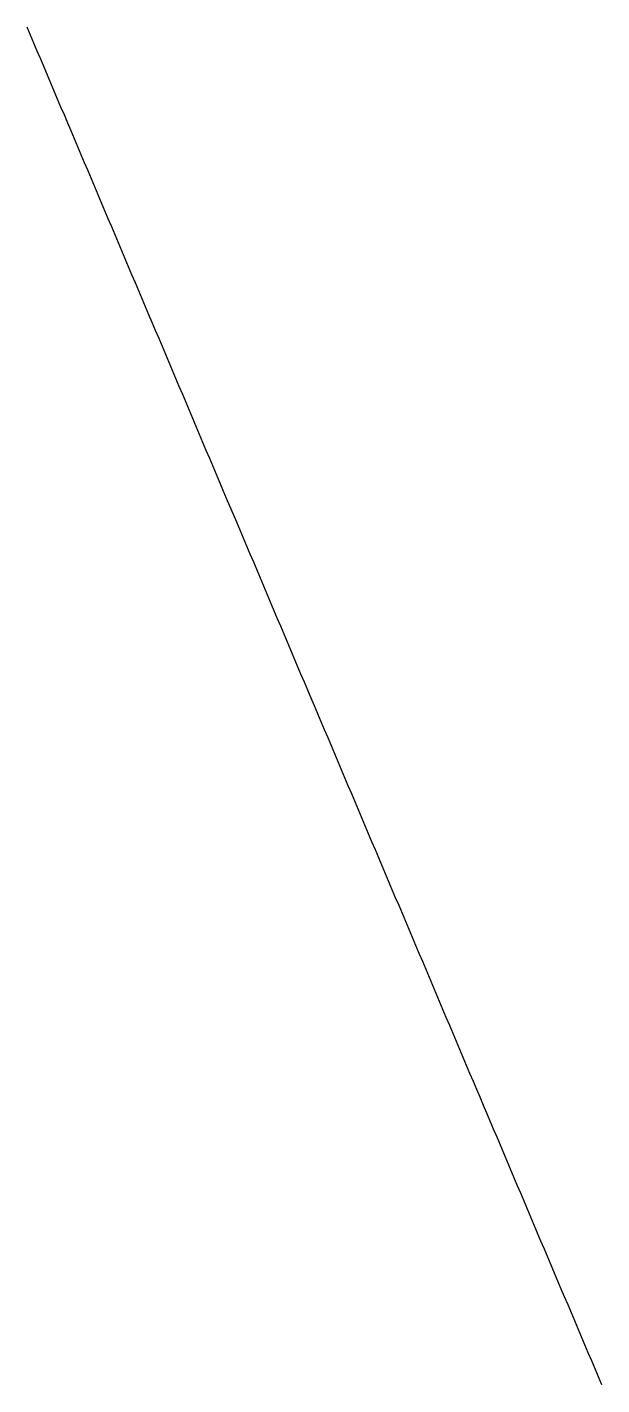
# Model space of a CAD drawing. Extents: x 260591 to 262031, y 2105380 to 2108787.
import ezdxf

# ---------------------------------------------------------------- set-up
doc = ezdxf.new("R2010")
doc.units = 0
doc.layers.add('DEM_20px_m', color=1, linetype='CONTINUOUS')

msp = doc.modelspace()

# ---------------------------------------------------------------- linework, layer by layer
at = {"layer": 'DEM_20px_m', "color": 7}
msp.add_polyline3d([(262031.4, 2105379.9, -1001.1), (262022.9, 2105399.9, -1001.4), (262014.4, 2105419.9, -1002.5), (262005.9, 2105440, -1003.6), (261997.5, 2105460, -1003.8), (261989, 2105480.1, -1004.7), (261980.5, 2105500.1, -1005.2), (261972, 2105520.1, -1007), (261963.6, 2105540.2, -1008.1), (261955.1, 2105560.2, -1009.9), (261946.6, 2105580.3, -1010.5), (261938.1, 2105600.3, -1010.8), (261929.7, 2105620.3, -1011.4), (261921.2, 2105640.4, -1011.9), (261912.7, 2105660.4, -1012.6), (261904.2, 2105680.4, -1013), (261895.8, 2105700.5, -1013.9), (261887.3, 2105720.5, -1014.9), (261878.8, 2105740.6, -1015.3), (261870.3, 2105760.6, -1016), (261861.9, 2105780.6, -1016.6), (261853.4, 2105800.7, -1017.3), (261844.9, 2105820.7, -1017.9), (261836.4, 2105840.8, -1018.3), (261828, 2105860.8, -1019), (261819.5, 2105880.8, -1019.6), (261811, 2105900.9, -1020), (261802.5, 2105920.9, -1020.7), (261794.1, 2105941, -1021.4), (261785.6, 2105961, -1022), (261777.1, 2105981, -1022.9), (261768.6, 2106001.1, -1023.6), (261760.2, 2106021.1, -1024.4), (261751.7, 2106041.2, -1025.2), (261743.2, 2106061.2, -1027.1), (261734.7, 2106081.2, -1028.7), (261726.3, 2106101.3, -1030.1), (261717.8, 2106121.3, -1031.1), (261709.3, 2106141.3, -1032), (261700.8, 2106161.4, -1032.6), (261692.4, 2106181.4, -1033.4), (261683.9, 2106201.5, -1034.1), (261675.4, 2106221.5, -1035.2), (261667, 2106241.5, -1036), (261658.5, 2106261.6, -1036.3), (261650, 2106281.6, -1037.2), (261641.5, 2106301.7, -1037.7), (261633.1, 2106321.7, -1038.9), (261624.6, 2106341.7, -1040), (261616.1, 2106361.8, -1040.1), (261607.6, 2106381.8, -1041.1), (261599.2, 2106401.9, -1041), (261590.7, 2106421.9, -1042.6), (261582.2, 2106441.9, -1042.9), (261573.7, 2106462, -1044), (261565.3, 2106482, -1045.4), (261556.8, 2106502.1, -1046.4), (261548.3, 2106522.1, -1047.9), (261539.8, 2106542.1, -1049), (261531.4, 2106562.2, -1050.4), (261522.9, 2106582.2, -1051), (261514.4, 2106602.2, -1051.9), (261505.9, 2106622.3, -1052.9), (261497.5, 2106642.3, -1053.2), (261489, 2106662.4, -1054), (261480.5, 2106682.4, -1054.4), (261472, 2106702.4, -1055.4), (261463.6, 2106722.5, -1055.8), (261455.1, 2106742.5, -1056.9), (261446.6, 2106762.6, -1058.1), (261438.1, 2106782.6, -1059.2), (261429.7, 2106802.6, -1060.1), (261421.2, 2106822.7, -1060.8), (261412.7, 2106842.7, -1061.5), (261404.2, 2106862.8, -1061.8), (261395.8, 2106882.8, -1062.7), (261387.3, 2106902.8, -1063.6), (261378.8, 2106922.9, -1064.4), (261370.3, 2106942.9, -1065.4), (261361.9, 2106963, -1066), (261353.4, 2106983, -1066.9), (261344.9, 2107003, -1067.7), (261336.4, 2107023.1, -1068.6), (261328, 2107043.1, -1069.6), (261319.5, 2107063.2, -1070.5), (261311, 2107083.2, -1071.3), (261302.5, 2107103.2, -1072.1), (261294.1, 2107123.3, -1073), (261285.6, 2107143.3, -1073.7), (261277.1, 2107163.3, -1074.1), (261268.6, 2107183.4, -1074.7), (261260.2, 2107203.4, -1075), (261251.7, 2107223.5, -1075.7), (261243.2, 2107243.5, -1076.5), (261234.7, 2107263.5, -1077.4), (261226.3, 2107283.6, -1078.3), (261217.8, 2107303.6, -1078.5), (261209.3, 2107323.7, -1079.2), (261200.8, 2107343.7, -1079.5), (261192.4, 2107363.7, -1080.3), (261183.9, 2107383.8, -1081), (261175.4, 2107403.8, -1082), (261166.9, 2107423.9, -1082.9), (261158.5, 2107443.9, -1083.7), (261150, 2107463.9, -1084.8), (261141.5, 2107484, -1085.4), (261133, 2107504, -1086.4), (261124.6, 2107524.1, -1087.3), (261116.1, 2107544.1, -1087.9), (261107.6, 2107564.1, -1088.7), (261099.1, 2107584.2, -1088.6), (261090.7, 2107604.2, -1089.4), (261082.2, 2107624.2, -1089.9), (261073.7, 2107644.3, -1090.6), (261065.2, 2107664.3, -1091.4), (261056.8, 2107684.4, -1091.6), (261048.3, 2107704.4, -1092.5), (261039.8, 2107724.4, -1092.6), (261031.3, 2107744.5, -1093.3), (261022.9, 2107764.5, -1092.9), (261014.4, 2107784.6, -1093.8), (261005.9, 2107804.6, -1094.8), (260997.5, 2107824.6, -1094.6), (260989, 2107844.7, -1095.2), (260980.5, 2107864.7, -1095), (260972, 2107884.8, -1095.6), (260963.6, 2107904.8, -1095.4), (260955.1, 2107924.8, -1096.3), (260946.6, 2107944.9, -1097.1), (260938.1, 2107964.9, -1097.3), (260929.7, 2107985, -1098.2), (260921.2, 2108005, -1098.2), (260912.7, 2108025, -1099), (260904.2, 2108045.1, -1098.6), (260895.8, 2108065.1, -1099.6), (260887.3, 2108085.1, -1100.6), (260878.8, 2108105.2, -1101), (260870.3, 2108125.2, -1101.9), (260861.9, 2108145.3, -1101.8), (260853.4, 2108165.3, -1102.3), (260844.9, 2108185.3, -1103.3), (260836.4, 2108205.4, -1102.5), (260828, 2108225.4, -1103), (260819.5, 2108245.5, -1102.2), (260811, 2108265.5, -1103.1), (260802.5, 2108285.5, -1102.9), (260794.1, 2108305.6, -1103.6), (260785.6, 2108325.6, -1104), (260777.1, 2108345.7, -1103.3), (260768.6, 2108365.7, -1103.6), (260760.2, 2108385.7, -1103.2), (260751.7, 2108405.8, -1103.8), (260743.2, 2108425.8, -1103.5), (260734.7, 2108445.9, -1103.9), (260726.3, 2108465.9, -1104.3), (260717.8, 2108485.9, -1103.8), (260709.3, 2108506, -1104.4), (260700.8, 2108526, -1104.1), (260692.4, 2108546, -1104.9), (260683.9, 2108566.1, -1105.1), (260675.4, 2108586.1, -1106.2), (260666.9, 2108606.2, -1107.3), (260658.5, 2108626.2, -1107.7), (260650, 2108646.2, -1108.8), (260641.5, 2108666.3, -1109.1), (260633, 2108686.3, -1110.2), (260624.6, 2108706.4, -1111.6), (260616.1, 2108726.4, -1112.2), (260607.6, 2108746.4, -1113.6), (260599.1, 2108766.5, -1114.8), (260590.7, 2108786.5, -1116.7)], dxfattribs=at)

doc.saveas('drawing.dxf')
